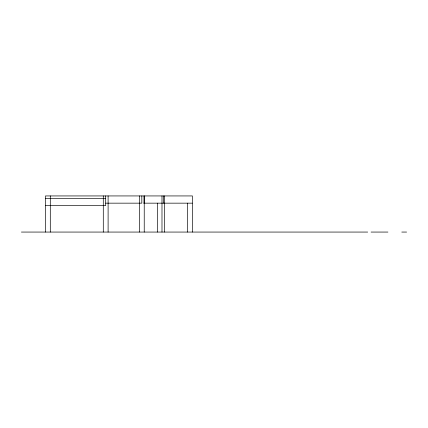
<?xml version="1.0" encoding="UTF-8"?>
<svg xmlns="http://www.w3.org/2000/svg" width="428" height="428" viewBox="0 0 428 428"><rect width="100%" height="100%" fill="white"/><g stroke="black" fill="none" stroke-linecap="round" stroke-linejoin="round"><path stroke-width="0.64" d="M45.486 198.346L105.695 198.346M105.695 203.161L141.823 203.161L141.823 195.938M143.738 203.161L192.231 203.161M45.486 205.568L105.695 205.568L105.695 195.938M21.4 232.062L367.695 232.062M371.076 232.062L387.929 232.062M401.785 232.062L406.6 232.062M192.402 232.062L192.402 195.938L45.486 195.938L45.486 232.062M187.587 203.161L187.587 232.062M164.668 195.938L164.668 232.062M163.33 195.938L163.33 203.161M161.987 195.938L161.987 232.062M157.515 203.161L157.515 232.062M144.231 195.938L144.231 232.062M144.059 195.938L144.059 203.161M139.416 195.938L139.416 232.062M108.107 195.938L108.107 232.062M103.287 195.938L103.287 232.062M50.301 195.938L50.301 232.062"/></g></svg>
